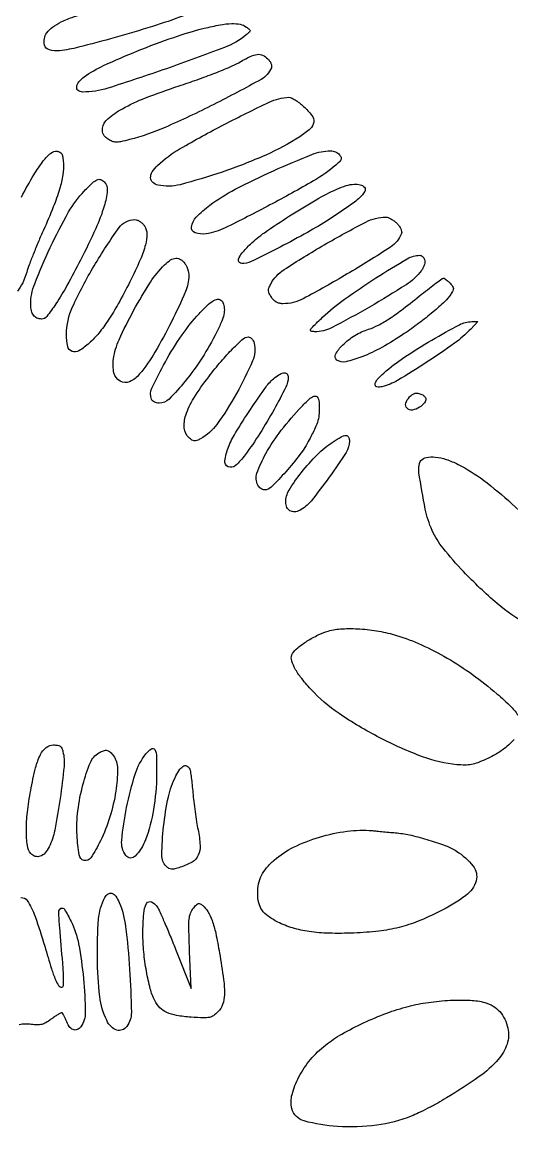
# Model space of a CAD drawing. Header units: inches. Extents: x 0 to 5940, y 0 to 4205.
# Drawn here: x 5439.72 to 5453.5, y 759.15 to 790.22 of the extents above; entities that cross this region are included whole.
import ezdxf

# ---------------------------------------------------------------- set-up
doc = ezdxf.new("R2010")
doc.units = ezdxf.units.IN
doc.header["$LTSCALE"] = 50
doc.header["$MEASUREMENT"] = 0
doc.layers.get('0').update_dxf_attribs({"color": 1})

# ---------------------------------------------------------------- blocks, each defined once
blk = doc.blocks.new('JACZ-COO-GE-001-CAR-LOGO-R00')
at = {"color": 8}
for points in [[(5161.03, 3282.89, -0.073502), (5163.27, 3281.64, -0.180056), (5164.26, 3280.06, -0.18751), (5163.95, 3278.26, -0.080274), (5162.36, 3276.38, -0.075287), (5157.79, 3273.51, -0.013626), (5148.45, 3269.75, -0.0131), (5136.33, 3265.61, -0.007774), (5121.69, 3261.28, -0.0054), (5107.25, 3257.43, -0.035583), (5099.9, 3256.1, -0.091484), (5095.87, 3256.4, -0.273504), (5094, 3258.29, -0.105668), (5093.91, 3260.83, -0.112771), (5094.88, 3263.13, -0.083737), (5097.05, 3265.27, -0.035818), (5100.55, 3267.37, -0.037097), (5105.39, 3269.38, -0.002849), (5118.8, 3273.75, -0.004177), (5133.88, 3278.44, -0.0046), (5148.57, 3282.71, -0.03004), (5152.02, 3283.46, -0.034924), (5155.37, 3283.75, -0.037972), (5158.43, 3283.56, -0.056545)], [(5173.13, 3265.38, -0.016772), (5174.33, 3264.38, -0.219615), (5174.56, 3263.86, -0.206522), (5174.32, 3263.34, -0.014721), (5173.07, 3262.27, -0.078407), (5164.52, 3257.35, -0.007425), (5141.77, 3249.03, -0.007518), (5118.8, 3241.4, -0.076551), (5108.9, 3239.88, -0.168846), (5107.18, 3240.48, -0.258272), (5106.59, 3241.9, -0.146689), (5107.44, 3243.9, -0.065129), (5109.56, 3245.87, -0.047049), (5117.16, 3250.27, -0.011653), (5130.39, 3255.98, -0.012516), (5144.63, 3261.33, -0.022659), (5156.57, 3264.87, -0.014845), (5162.81, 3266.23, -0.038372), (5167.39, 3266.72, -0.055309), (5170.76, 3266.45, -0.117416)], [(5181.55, 3252.9, -0.048159), (5182.26, 3252.03, -0.051869), (5182.78, 3251.07, -0.058061), (5183.03, 3250.15, -0.130748), (5182.95, 3249.44, -0.177373), (5178.93, 3244.83, -0.008264), (5160.33, 3235.01, -0.014415), (5141.28, 3226.04, -0.040195), (5127.32, 3221.24, -0.009525), (5123.83, 3220.41, -0.057158), (5121.98, 3220.23, -0.093144), (5120.56, 3220.52, -0.04825), (5118.95, 3221.37, -0.045605), (5117.79, 3222.28, -0.085242), (5117.08, 3223.24, -0.090078), (5116.76, 3224.34, -0.056049), (5116.76, 3225.69, -0.191744), (5118.75, 3229.39, -0.048147), (5124.51, 3233.35, -0.034161), (5133.6, 3237.6, -0.013168), (5146.73, 3242.28, 0.00681), (5153.84, 3244.71, 0.007077), (5160.79, 3247.31, 0.006852), (5166.73, 3249.73, 0.030362), (5170.11, 3251.4, -0.015986), (5174.67, 3253.83, -0.081771), (5177.41, 3254.65, -0.142222), (5179.5, 3254.33, -0.087901)], [(5195.57, 3234.26, -0.046194), (5198.81, 3230.74, -0.195463), (5199.54, 3228.03, -0.182609), (5198.2, 3225.45, -0.039657), (5194.12, 3222.37, -0.038382), (5180.74, 3215.19, -0.021762), (5163.6, 3208.5, -0.018579), (5147.14, 3203.56, -0.118171), (5138.48, 3203.4, -0.12844), (5136.39, 3204.46, -0.208605), (5135.57, 3206.24, -0.148652), (5136.22, 3208.56, -0.061866), (5138.32, 3211.09, -0.057308), (5147.21, 3217.71, -0.011695), (5164.43, 3227.16, -0.009332), (5182.1, 3235.91, -0.100582), (5189.82, 3237.81, -0.124192), (5190.74, 3237.61, -0.024671), (5192.23, 3236.8, -0.024726), (5193.91, 3235.64, -0.020812)], [(5209.66, 3215.26, -0.072183), (5210.25, 3214.3, -0.189786), (5210.27, 3213.51, -0.111377), (5209.72, 3212.64, -0.017758), (5208.22, 3211.25, -0.046963), (5199.52, 3205.09, -0.008768), (5182.38, 3195.61, -0.007003), (5164.82, 3186.61, -0.078839), (5157.37, 3184.29, -0.116092), (5153.06, 3184.66, -0.36048), (5151.62, 3186.95, -0.160763), (5153.5, 3190.85, -0.040807), (5158.84, 3195.55, -0.040083), (5168.73, 3201.74, -0.014123), (5183.78, 3209.03, -0.011317), (5198.86, 3215.41, -0.091626), (5206.2, 3216.85, -0.065452), (5207.11, 3216.74, -0.045098), (5208.09, 3216.4, -0.045197), (5209, 3215.88, -0.06703)], [(5117.37, 3204.68, -0.223827), (5118.58, 3201.31, -0.049622), (5117.36, 3195.13, -0.033421), (5114.04, 3186.33, -0.011367), (5108.1, 3174.01, -0.0083), (5102.78, 3164.04, -0.019594), (5098.42, 3156.84, -0.019382), (5094.85, 3151.89, -0.231218), (5092.79, 3150.88, -0.106092), (5091, 3151.26, -0.127045), (5089.66, 3152.34, -0.104952), (5088.84, 3154.11, -0.056124), (5088.57, 3156.52, -0.093164), (5090.11, 3164.73, -0.017225), (5096.22, 3178.93, -0.018809), (5103.43, 3192.85, -0.062908), (5109.57, 3201.07, -0.010637), (5112.82, 3204.3, -0.082268), (5114.58, 3205.5, -0.19487), (5115.95, 3205.57, -0.112592)], [(5219.43, 3202.55, -0.322377), (5219.55, 3200.85, -0.069696), (5217.56, 3198.46, -0.033947), (5213.31, 3195.1, -0.007498), (5205.57, 3189.95, -0.01525), (5197.11, 3184.86, -0.008245), (5186.4, 3179.09, -0.005074), (5175.98, 3173.82, -0.079546), (5172.17, 3172.65, -0.188604), (5170.49, 3173.04, -0.333555), (5170.06, 3174.33, -0.097324), (5171.46, 3176.79, -0.022941), (5174.71, 3180.23, -0.040789), (5180.2, 3184.74, -0.009626), (5190.09, 3191.3, -0.010371), (5200.53, 3197.65, -0.024952), (5208.57, 3201.79, -0.031534), (5212.23, 3203.18, -0.057639), (5215.37, 3203.77, -0.077724), (5217.82, 3203.56, -0.160643)], [(5133.16, 3187.37, -0.143849), (5134.11, 3184.26, -0.066544), (5133.58, 3180.02, -0.040301), (5131.5, 3174.12, -0.011827), (5127.39, 3165.42, -0.009813), (5122.89, 3156.88, -0.019993), (5118.95, 3150.39, -0.025149), (5115.26, 3145.38, -0.037683), (5111.52, 3141.45, -0.046025), (5107.49, 3138.43, -0.232107), (5104.77, 3138.17, -0.254752), (5103.07, 3140.15, -0.053592), (5102.58, 3144.83, -0.107308), (5104.95, 3155.61, -0.026574), (5113.41, 3171.71, -0.021477), (5123.23, 3186.73, -0.241633), (5129.38, 3189.88, -0.095033), (5130.32, 3189.7, -0.05129), (5131.38, 3189.15, -0.048321), (5132.38, 3188.34, -0.053463)], [(5232.11, 3188.43, -0.037387), (5233.03, 3187.36, -0.048744), (5233.69, 3186.26, -0.05722), (5234.03, 3185.25, -0.145738), (5233.97, 3184.48, -0.157781), (5229.61, 3179.08, -0.010771), (5212.67, 3168.54, -0.012221), (5195.41, 3158.86, -0.122219), (5187.43, 3156.88, -0.058385), (5186.08, 3157.04, -0.070888), (5184.9, 3157.5, -0.068573), (5183.86, 3158.3, -0.050178), (5182.95, 3159.42, -0.028841), (5182.09, 3160.92, -0.103217), (5181.81, 3161.98, -0.105615), (5181.98, 3163.05, -0.030959), (5182.67, 3164.57, -0.126189), (5187.89, 3170.25, -0.012634), (5203.7, 3179.99, -0.013129), (5219.97, 3188.89, -0.115771), (5227.87, 3190.85, -0.09823), (5228.72, 3190.7, -0.035097), (5229.85, 3190.15, -0.033197), (5231.04, 3189.37, -0.033484)], [(5243.01, 3174.18, -0.108696), (5243.14, 3173.32, -0.054168), (5242.95, 3172.24, -0.047988), (5242.48, 3171.06, -0.040711), (5241.77, 3169.93, -0.090315), (5235.8, 3164.33, -0.012903), (5221.41, 3155.57, -0.011275), (5206.54, 3147.47, -0.122805), (5199.95, 3145.91, -0.066409), (5198.49, 3146.13, -0.480772), (5198.25, 3146.7, -0.076118), (5199.13, 3147.85, -0.002892), (5203.04, 3151.58, -0.03296), (5211.63, 3158.66, -0.014281), (5223.91, 3166.98, -0.00943), (5236.23, 3174.5, -0.130855), (5241.21, 3175.87, -0.127171), (5241.7, 3175.75, -0.064569), (5242.21, 3175.38, -0.057747), (5242.67, 3174.83, -0.054634)], [(5149.01, 3172.66, -0.044721), (5149.61, 3171.62, -0.029696), (5150.11, 3170.34, -0.029892), (5150.45, 3169.04, -0.050196), (5150.55, 3167.91, -0.099937), (5149.24, 3161.64, -0.014625), (5143.75, 3149.8, -0.017588), (5137.24, 3137.84, -0.038883), (5131.27, 3129.33, -0.11441), (5127.34, 3126.32, -0.242289), (5123.61, 3126.5, -0.209329), (5121.2, 3129.79, -0.092557), (5121, 3135.27, -0.069832), (5123.23, 3142.78, -0.017638), (5128.92, 3154.19, -0.01833), (5135.51, 3165.3, -0.055312), (5141.05, 3172.13, -0.049541), (5143.44, 3174.06, -0.129217), (5145.52, 3174.75, -0.16384), (5147.36, 3174.27, -0.094369)], [(5253.05, 3164.9, -0.029052), (5254.03, 3163.69, -0.143371), (5254.31, 3162.86, -0.134061), (5254.12, 3161.99, -0.024195), (5253.26, 3160.54, -0.059241), (5250.94, 3157.77, -0.013195), (5246.33, 3153.66, -0.013734), (5240.79, 3149.24, -0.014084), (5235.07, 3145.17, -0.02011), (5226.28, 3139.78, -0.033679), (5218.45, 3136.07, -0.038548), (5212.13, 3134.13, -0.203549), (5208.65, 3134.77, -0.390365), (5208.09, 3137.02, -0.0744), (5210.87, 3140.69, -0.055823), (5215.68, 3144.44, -0.060907), (5221.07, 3146.9, 0.044529), (5224.89, 3148.49, 0.024248), (5229.26, 3151.08, 0.017749), (5234.67, 3154.92, 0.007006), (5241.85, 3160.57, -0.004783), (5244.89, 3162.99, -0.007257), (5247.58, 3165.03, -0.003248), (5249.9, 3166.71, -0.156224), (5250.44, 3166.88, -0.137662), (5250.87, 3166.76, -0.025488), (5251.55, 3166.3, -0.025627), (5252.3, 3165.66, -0.020906)], [(5163.96, 3157.3, -0.073946), (5164.47, 3155.02, -0.071162), (5164.3, 3152.66, -0.048395), (5163.37, 3149.75, -0.015142), (5161.43, 3145.6, -0.026211), (5155.75, 3135.66, -0.027672), (5149.15, 3126.56, -0.024663), (5142.82, 3119.51, -0.200026), (5138.9, 3117.88, -0.059469), (5137.94, 3117.99, -0.059607), (5137.04, 3118.33, -0.065407), (5136.32, 3118.83, -0.117383), (5135.92, 3119.42, -0.204193), (5136.08, 3123.78, -0.017032), (5141.35, 3134.07, -0.023402), (5147.92, 3144.68, -0.037977), (5154.56, 3152.95, -0.017946), (5158.34, 3156.71, -0.078502), (5160.95, 3158.45, -0.200625), (5162.73, 3158.52, -0.214507)], [(5261.15, 3146.96, -0.045152), (5254.72, 3141.36, -0.012582), (5243.69, 3133.8, -0.011013), (5232.44, 3126.83, -0.072554), (5226.32, 3124.34, -0.107541), (5224.27, 3124.28, -0.398553), (5223.58, 3125.24, -0.149051), (5224.44, 3127.13, -0.031486), (5227.04, 3129.71, -0.032672), (5234.93, 3135.78, -0.015244), (5245.87, 3142.63, -0.010892), (5256.72, 3148.66, -0.120198), (5261.51, 3149.86), (5263.94, 3149.88)], [(5176.15, 3141.43, -0.165333), (5175.57, 3134.44, -0.025125), (5169.27, 3121.71, -0.027302), (5161.58, 3109.58, -0.11557), (5155.17, 3103.93, -0.027792), (5153.66, 3103.23, -0.119328), (5152.69, 3103.09, -0.127347), (5151.79, 3103.41, -0.033536), (5150.58, 3104.37, -0.189822), (5148.77, 3108.03, -0.100221), (5149.36, 3113.14, -0.06158), (5152.49, 3119.82, -0.023644), (5158.35, 3128.26, -0.012933), (5163.24, 3134.28, -0.018725), (5167.88, 3139.32, -0.015358), (5171.9, 3143.13, -0.183908), (5173.87, 3143.88, -0.129184), (5174.56, 3143.7, -0.07691), (5175.23, 3143.17, -0.067336), (5175.79, 3142.38, -0.058824)], [(5189.55, 3128.13, -0.112657), (5188.59, 3124.17, -0.011007), (5183.99, 3115.4, -0.014739), (5178.4, 3105.97, -0.018776), (5172.67, 3097.63, -0.050259), (5168.82, 3093.41, -0.296278), (5166, 3092.97, -0.334847), (5164.72, 3095.3, -0.05545), (5166.09, 3100.58, -0.04574), (5168.86, 3106.21, -0.009893), (5174.69, 3115.36, -0.008425), (5180.85, 3124.29, -0.070961), (5184.22, 3127.82, -0.036827), (5186.41, 3129.29, -0.115862), (5188.1, 3129.8, -0.241916), (5189.13, 3129.34, -0.174697)], [(5201.68, 3117.63, -0.022586), (5201.65, 3113.88, -0.053411), (5201.2, 3111.12, -0.042944), (5200.11, 3108.18, -0.0105), (5197.82, 3103.56, -0.040996), (5194.12, 3097.72, -0.020829), (5188.61, 3091.01, -0.014134), (5182.92, 3084.99, -0.19882), (5180.23, 3083.88, -0.099529), (5179.55, 3084.02, -0.057106), (5178.81, 3084.43, -0.05381), (5178.14, 3085.03, -0.059916), (5177.64, 3085.75, -0.210863), (5177.28, 3090.41, -0.042592), (5180.79, 3098.16, -0.037675), (5186.82, 3107.25, -0.025771), (5194.92, 3116.63, -0.018601), (5198.19, 3119.81, -0.147532), (5200.08, 3120.7, -0.356029), (5201.22, 3120.02, -0.078637)], [(5241.99, 3121.27, -0.139539), (5243.18, 3120.38, -0.2107), (5243.47, 3119.14, -0.14301), (5242.75, 3117.7, -0.060507), (5241.08, 3116.29, -0.105073), (5238.24, 3115.19, -0.243827), (5236.13, 3115.88, -0.278492), (5235.66, 3117.88, -0.119159), (5237.14, 3120.31, -0.036881), (5238.34, 3121.34, -0.110831), (5239.32, 3121.78, -0.107534), (5240.41, 3121.76, -0.033597)], [(5213.57, 3103.01, -0.144412), (5212.27, 3098.61, -0.012493), (5205.62, 3088.86, -0.014633), (5198.48, 3079.53, -0.099634), (5194.04, 3075.86, -0.10458), (5192.03, 3075.28, -0.151467), (5190.24, 3075.69, -0.15385), (5189.01, 3077.03, -0.108796), (5188.57, 3079.04, -0.137267), (5189.89, 3083.75, -0.030045), (5194.72, 3090.73, -0.031821), (5200.92, 3097.66, -0.04822), (5207.19, 3102.75, -0.018903), (5210.37, 3104.69, -0.117817), (5212.19, 3105.2, -0.293046), (5213.18, 3104.62, -0.11826)], [(5256.16, 3093.89, -0.04467), (5266.1, 3087.7, -0.023961), (5277.22, 3078.45, -0.022806), (5288.26, 3067.36, -0.024084), (5298.03, 3055.5, -0.024839), (5305.17, 3044.87, -0.107368), (5307.61, 3037.71, -0.190912), (5306.19, 3032.43, -0.113732), (5301.16, 3028.17, -0.178126), (5293.51, 3027.21, -0.069311), (5283.41, 3031.08, -0.050562), (5271.49, 3039.33, -0.02597), (5258.3, 3051.84, -0.020781), (5250.29, 3061, -0.06355), (5245.99, 3068.02, -0.056071), (5243.3, 3076.36, -0.013633), (5240.82, 3090.64, -0.03831), (5240.73, 3092.01, -0.037452), (5240.85, 3093.39, -0.04002), (5241.14, 3094.59, -0.093894), (5241.58, 3095.39, -0.177771), (5243.72, 3096.64, -0.069305), (5247.2, 3096.76, -0.054845), (5251.5, 3095.83, -0.036544)], [(5101.18, 2981.28, -0.086245), (5101.62, 2975.38, -0.01135), (5100.1, 2962.88, -0.012557), (5097.99, 2950.46, -0.065049), (5095.78, 2943.88, -0.07004), (5094.19, 2941.53, -0.12306), (5092.26, 2940.23, -0.161692), (5090.32, 2940.18, -0.147173), (5088.64, 2941.29, -0.139023), (5087.25, 2944.44, -0.034034), (5086.84, 2950.15, -0.029674), (5087.24, 2957.46, -0.018107), (5088.54, 2966, -0.013538), (5090.48, 2974.95, -0.056341), (5092.39, 2980.11, -0.109603), (5094.65, 2982.88, -0.168534), (5097.54, 2983.88, -0.039189), (5099.08, 2983.76, -0.116233), (5100.06, 2983.36, -0.126493), (5100.71, 2982.59, -0.050558)], [(5121.01, 2979.66, -0.154472), (5122.61, 2974.57, -0.037705), (5121.92, 2965.71, -0.03687), (5119.61, 2955.66, -0.038805), (5115.87, 2946.23, -0.028615), (5112.16, 2939.65, -0.3199), (5109.52, 2938.59, -0.302526), (5107.53, 2940.74, -0.026966), (5106.73, 2948.44, -0.04281), (5107.07, 2958.11, -0.034699), (5109.03, 2968.3, -0.033493), (5111.96, 2976.96, -0.163974), (5115.31, 2980.79, -0.048754), (5117.13, 2981.63, -0.133182), (5118.53, 2981.72, -0.13782), (5119.75, 2981.1, -0.053758)], [(5137.93, 2972.28, -0.036571), (5136.74, 2958.56, -0.050991), (5133.56, 2946.67, -0.097883), (5129.57, 2940.29, -0.469652), (5125.85, 2940.52, -0.184496), (5124.25, 2946.37, -0.0242), (5126.17, 2959.37, -0.028203), (5129.52, 2972.42, -0.089879), (5133.72, 2980.34, -0.075435), (5135.87, 2982.36, -0.450216), (5137.19, 2982.04, -0.114291), (5137.89, 2979.35, -0.010052)], [(5150.92, 2974.41, -0.053629), (5151.17, 2973.46, -0.005206), (5151.51, 2971.09, -0.006559), (5151.85, 2968.25, -0.005142), (5152.14, 2965.16, 0.008242), (5152.49, 2961.69, 0.005329), (5153.01, 2957.69, 0.005357), (5153.59, 2953.78, 0.010081), (5154.17, 2950.65, -0.033645), (5155, 2944.43, -0.12725), (5154.28, 2940.6, -0.151385), (5151.88, 2937.98, -0.054482), (5147.22, 2935.9, -0.016669), (5145.03, 2935.27, -0.080222), (5143.75, 2935.16, -0.119656), (5142.76, 2935.49, -0.059188), (5141.72, 2936.31, -0.203366), (5139.96, 2940.7, -0.02176), (5140.66, 2951.9, -0.027373), (5142.55, 2963.5, -0.063992), (5145.51, 2971.77, -0.038703), (5147.1, 2974.35, -0.122869), (5148.64, 2975.65, -0.255457), (5149.93, 2975.59, -0.166322)], [(5232.28, 2949.37, -0.034182), (5237.83, 2948.46, -0.016915), (5244.74, 2946.6, -0.016463), (5251.3, 2944.35, -0.05026), (5255.5, 2942.25, -0.082386), (5262.05, 2936.4, -0.242331), (5263.23, 2930.65, -0.169161), (5259.15, 2924.79, -0.040263), (5248.84, 2918.52, -0.021545), (5240.5, 2914.76, -0.03375), (5233.01, 2912.34, -0.032601), (5225.07, 2910.89, -0.01848), (5215.33, 2910.13, -0.015513), (5205.52, 2910.04, -0.030564), (5197.75, 2910.68, -0.037346), (5191.26, 2912.12, -0.044108), (5185.42, 2914.45, -0.037777), (5181.63, 2916.75, -0.084988), (5179.27, 2919.13, -0.095613), (5178, 2921.97, -0.05764), (5177.57, 2925.65, -0.049941), (5177.94, 2929.39, -0.065187), (5179.06, 2932.65, -0.060818), (5181.04, 2935.67, -0.036846), (5184.05, 2938.72, -0.067243), (5191.65, 2943.77, -0.040231), (5201.77, 2947.72, -0.039665), (5212.65, 2950.06, -0.055802), (5222.57, 2950.27, -0.000331), (5224.34, 2950.11, -0.000117), (5226.86, 2949.87, -0.000116), (5229.64, 2949.61, -0.000136)], [(5123.25, 2922.13, -0.068921), (5125.78, 2912.65, -0.015382), (5127.34, 2895.93, -0.010859), (5128.02, 2879.01, -0.163889), (5126.26, 2873.47, -0.150261), (5124.46, 2872.13, -0.161295), (5122.28, 2872.08, -0.126658), (5120.09, 2873.42, -0.078896), (5118.35, 2875.9, -0.086603), (5115.66, 2885.18, -0.023768), (5114.71, 2900.43, -0.02294), (5115.18, 2915.59, -0.103906), (5117.65, 2924.03, -0.115965), (5118.94, 2925.49, -0.240771), (5120.4, 2925.7, -0.1599), (5121.9, 2924.58, -0.052664)], [(5138.17, 2920.36, -0.039549), (5139.09, 2918.68, -0.003521), (5141.04, 2914.26, -0.004577), (5143.28, 2908.94, -0.003553), (5145.62, 2903.11), (5151.43, 2888.38), (5150.87, 2902.88, -0.003077), (5150.58, 2911.72, -0.027997), (5150.69, 2915.57, -0.067086), (5151.22, 2917.91, -0.083119), (5152.32, 2919.85, -0.020335), (5153.51, 2921.19, -0.131207), (5154.28, 2921.65, -0.19259), (5155.03, 2921.58, -0.053573), (5156.02, 2920.92, -0.085205), (5158.07, 2918.52, -0.049838), (5159.68, 2915.09, -0.032404), (5161.1, 2910.05, -0.009999), (5162.58, 2902.3, -0.008078), (5164.2, 2891.85, -0.040807), (5164.52, 2885.96, -0.078142), (5163.82, 2882.12, -0.112303), (5161.98, 2879.2, -0.045163), (5160.21, 2877.72, -0.103613), (5158.62, 2877.05, -0.058014), (5156.37, 2876.88, -0.007132), (5151.44, 2877.15, -0.023543), (5145.74, 2877.81, -0.06639), (5141.91, 2878.98, -0.090759), (5139.23, 2880.84, -0.077407), (5137.21, 2883.64, -0.054168), (5135.44, 2888.28, -0.020125), (5133.95, 2895.13, -0.019812), (5132.91, 2902.71, -0.023952), (5132.57, 2909.89, -0.018535), (5132.86, 2917.75, -0.104621), (5134.02, 2921.75, -0.398335), (5135.86, 2922.36, -0.139437)], [(5266.64, 2882.87, -0.067873), (5269.86, 2881.49, -0.073778), (5272.49, 2879.32, -0.071194), (5274.44, 2876.42, -0.05728), (5275.69, 2872.85, -0.136531), (5275.37, 2866.58, -0.100229), (5271.88, 2860.51, -0.059235), (5264.46, 2853.85, -0.017266), (5251.59, 2845.45, -0.009477), (5248.16, 2843.47, -0.00709), (5244.31, 2841.41, -0.007173), (5240.63, 2839.57, -0.016227), (5237.79, 2838.31, -0.064128), (5224.27, 2834.77, -0.047985), (5208.86, 2834.28, -0.049467), (5195.8, 2836.43, -0.272216), (5191, 2841.31, -0.127299), (5191.04, 2846.84, -0.056438), (5193.72, 2853.69, -0.05182), (5198.31, 2860.55, -0.054299), (5204.15, 2866.2, -0.036253), (5210.6, 2870.51, -0.019661), (5219.08, 2874.88, -0.019405), (5228.17, 2878.71, -0.027261), (5236.57, 2881.35, -0.027018), (5244.52, 2882.93, -0.022939), (5253.05, 2883.76, -0.023602), (5260.91, 2883.78, -0.056864)]]:
    blk.add_lwpolyline(points, format="xyb", close=True, dxfattribs=at)
for points in [[(5084.91, 3198.72, -0.010107), (5089.78, 3207.4, -0.032897), (5093.49, 3212.85, -0.051302), (5096.49, 3215.98, -0.214273), (5098.94, 3216.68, -0.093382), (5100.03, 3216.31, -0.142983), (5100.72, 3215.6, -0.085365), (5101.13, 3214.35, -0.018989), (5101.38, 3212.09, -0.059128), (5101.17, 3207.45, -0.031121), (5099.87, 3201.83, -0.02349), (5097.42, 3194.81, -0.010307), (5093.56, 3185.76, 0.006049), (5091.58, 3181.23, 0.005404), (5089.63, 3176.47, 0.005428), (5087.98, 3172.17, 0.016756), (5086.99, 3169.21, -0.03966), (5085.4, 3165.1, -0.056594), (5083.32, 3161.79, -0.069763)], [(5278.12, 2986.05, -0.043457), (5275.26, 2983.22, -0.038772), (5271.62, 2980.63, -0.027709), (5267.2, 2978.31, -0.017256), (5263.89, 2976.93, -0.043531), (5261.38, 2976.22, -0.046815), (5258.89, 2975.99, -0.022789), (5255.7, 2976.14, -0.067092), (5242.25, 2979.24, -0.029178), (5225.47, 2986.71, -0.029239), (5209.47, 2996.2, -0.059179), (5198.4, 3005.75, -0.019544), (5194.39, 3010.5, -0.046392), (5191.9, 3014.39, -0.068394), (5190.81, 3017.47, -0.192561), (5191.2, 3019.68, -0.085437), (5193.26, 3021.99, -0.027802), (5197, 3024.64, -0.028162), (5201.28, 3027.01, -0.043415), (5205.24, 3028.51, -0.056014), (5210.72, 3029.41, -0.028705), (5217.68, 3029.37, -0.027577), (5225.11, 3028.49, -0.031524), (5232.07, 3026.81, -0.031549), (5241.83, 3023.11, -0.025124), (5251.85, 3017.94, -0.023958), (5261.81, 3011.5, -0.022149), (5271.37, 3003.98, -0.016024), (5277.01, 2998.8, -0.0652), (5279.89, 2995.14, -0.119426)], [(5084.71, 2924, -0.281979), (5087.19, 2922.84, -0.062034), (5090.26, 2916.65, -0.012522), (5094.03, 2904.95, 0.003581), (5096.69, 2896.14, 0.02381), (5098.26, 2891.83, 0.050113), (5099.5, 2889.54, 0.248567), (5100.75, 2888.88, 0.398373), (5101.41, 2889.51, 0.022211), (5101.44, 2892.63, 0.011792), (5101.11, 2898.37, 0.001146), (5099.94, 2912.26, -0.013029), (5099.58, 2918.34, -0.285161), (5100.43, 2919.82, -0.402638), (5101.78, 2919.44, -0.017231), (5104.39, 2914.66, -0.070165), (5107.34, 2905.88, -0.022966), (5109.23, 2892.32, -0.018522), (5109.97, 2878.96, -0.163877), (5108.21, 2873.41, -0.138383), (5106.76, 2872.26, -0.20034), (5105.14, 2872.27, -0.143503), (5103.6, 2873.53, -0.066032), (5102.42, 2875.87, 0.019608), (5101.97, 2877.02, 0.028601), (5101.47, 2877.99, 0.027889), (5101, 2878.71, 0.237058), (5100.67, 2878.88, 0.130332), (5100.23, 2878.76, 0.009288), (5099.15, 2878.12, 0.012579), (5097.88, 2877.29, 0.009146), (5096.51, 2876.3, -0.028065), (5094.52, 2874.98, -0.069196), (5092.91, 2874.31, -0.068788), (5091.17, 2874.11, -0.027479), (5088.76, 2874.29, 0.037551), (5086.34, 2874.42, 0.04398), (5084.06, 2874.18, 0.036198)]]:
    blk.add_lwpolyline(points, format="xyb", dxfattribs=at)

msp = doc.modelspace()

# ---------------------------------------------------------------- block references
at = {"xscale": 0.07174195398747743, "yscale": 0.07174195398747743, "zscale": 0.07174195398747743}
msp.add_blockref('JACZ-COO-GE-001-CAR-LOGO-R00', (5074.895, 555.821), dxfattribs=at)

doc.saveas('drawing.dxf')
